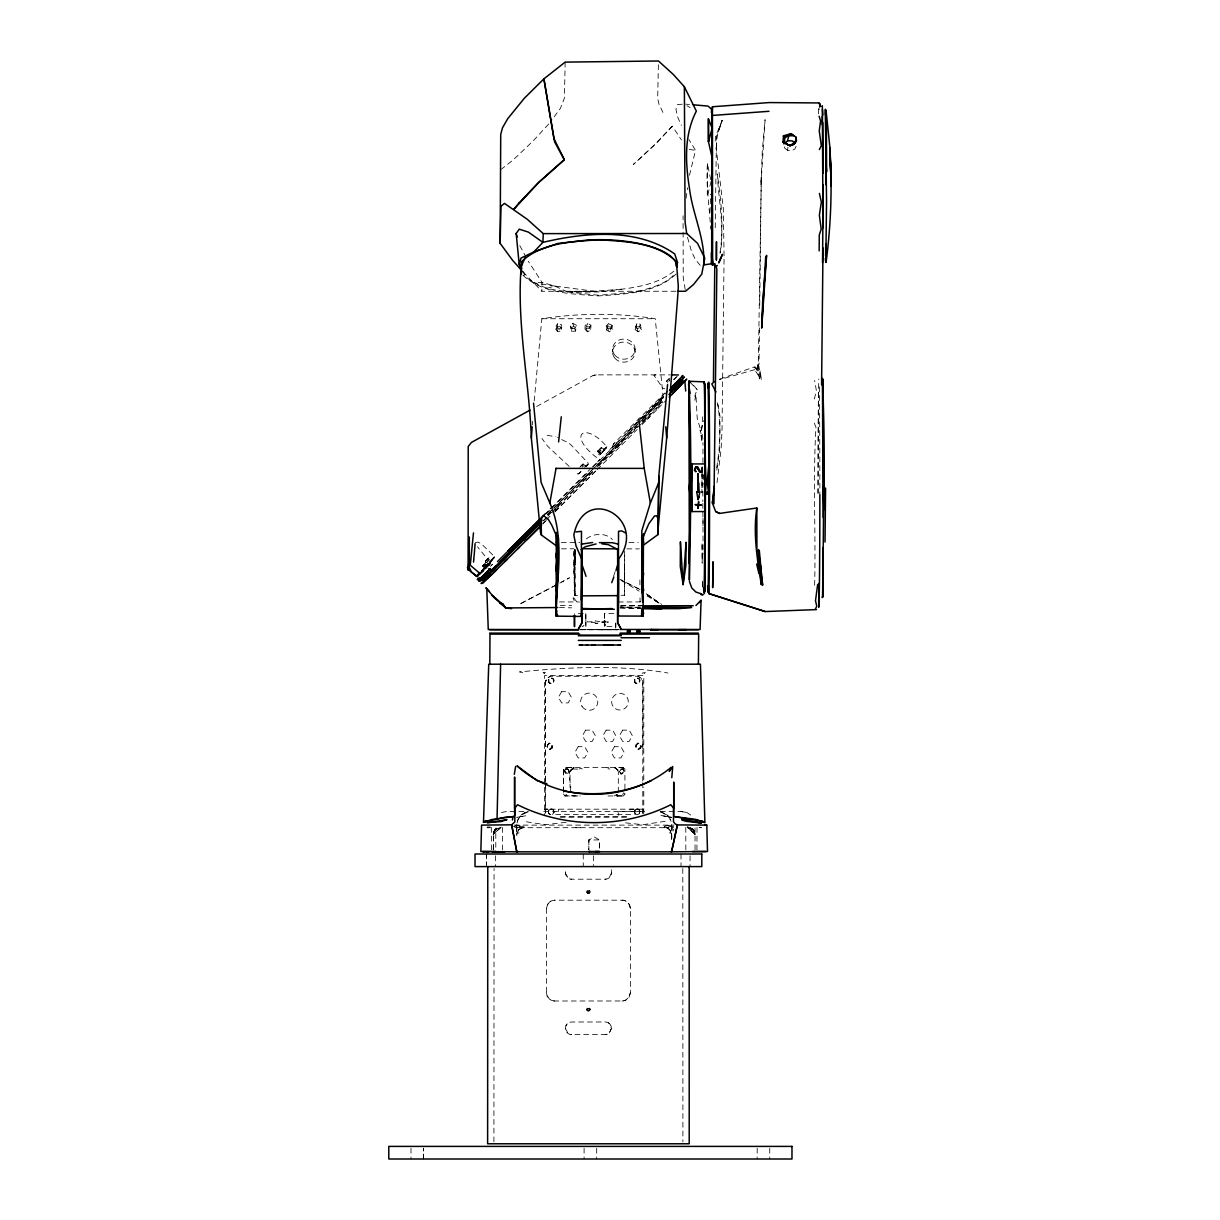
<?xml version="1.0" encoding="UTF-8"?>
<svg xmlns="http://www.w3.org/2000/svg" width="1220" height="1220" viewBox="0 0 1220 1220"><rect width="100%" height="100%" fill="white"/><g stroke="black" fill="none" stroke-linecap="round" stroke-linejoin="round"><path stroke-width="0.75" stroke-dasharray="5 3.75" d="M496.616 828.578L493.536 832.604L493.307 851.514L493.475 832.909L497.318 828.212L495.122 829.707M493.917 1141.889L494.07 868.487M516.792 832.086L516.792 824.735L516.548 831.994M545.553 782.904L545.553 813.023L545.553 783.545M545.553 781.029L545.569 681.279L547.399 678.076L550.372 676.246M578.021 795.943L565.028 795.928L563.426 793.93L563.457 769.118L565.424 767.517L574.193 767.517L570.045 771.299L570.03 787.678M575.016 549.518L574.833 595.467L580.125 595.39M595.223 623.527L595.207 622.505L587.323 621.849L595.223 621.864L595.207 620.858L599.843 621.605L599.843 622.795L595.223 623.527L599.843 622.764M604.815 625.616L604.8 618.982L605.471 621.986L608.444 621.986L605.471 622.612L605.471 625.601M618.311 792.207L618.311 771.635L616.542 768.417L614.316 767.517L617.915 770.232L618.311 772.138L617.869 770.003L614.544 767.517L623.45 767.609L624.914 769.591L622.825 767.517L565.424 767.517L563.411 770.155L563.426 793.93L565.028 795.928M624.655 551.226L624.609 595.192L624.457 552.523M642.589 812.52L643.443 809.18L642.086 809.18M643.779 813.74L643.779 787.236M643.779 779.671L643.794 675.575L544.562 675.575L544.562 785.451M671.549 838.857L671.549 824.415M671.564 839.573C672.632 834.861 671.076 827.663 665.053 827.694L667.584 828.227M695.034 849.791L695.034 827.922M701.912 473.924L701.912 492.865L701.973 473.65M719.937 253.089C724.1 226.905 721.05 200.156 717.284 173.911C718.58 200.37 724.405 226.523 720.364 253.013M585.905 620.355L585.859 626.531L582.062 626.562M585.798 619.684L585.844 613.507L574.483 613.416M604.312 620.355L604.357 626.531L615.719 626.638L615.734 625.646M710.726 179.63L707.463 163.678C705.709 185.73 709.628 207.232 710.65 229.131M502.487 849.959L502.564 827.373M545.553 781.7L545.569 681.279L547.399 678.076L550.555 676.261L637.984 676.246L640.942 678.076L642.787 681.05L642.787 780.968M696.94 849.959L697.016 827.373M702.872 473.695L702.857 501.557M702.918 462.716L702.995 442.586M707.463 163.678L707.28 196.679L711.077 181.399M574.163 566.248L575.184 558.165L574.071 554.033L575.047 551.699L573.979 550.601L574.833 595.467C575.809 580.125 573.537 564.768 574.849 549.656L574.833 595.467L573.781 569.023L573.979 550.601L574.849 549.656L575.169 564.982L575.077 553.163M486.46 866.596L486.582 854M818.376 392.733L817.964 493.216M715.24 227.713L716.384 142.404L717.009 135.588L722.194 120.338L717.009 135.588L716.201 150.319L716.186 147.879L723.308 208.467L724.085 257.329M724.055 259.235L722.011 430.34L721.081 449.372L716.628 485.804M759.45 327.844L759.023 364.002L757.94 367.418L756.247 369.233L719.404 379.694M759.74 305.015L761.28 177.525L758.337 363.773L761.524 379.725L757.406 365.603L758.337 363.773M612.562 352.123L612.608 349.149M635.04 352.123L635.086 349.149M675.987 291.26L541.863 291.26L542.046 282.384L528.321 261.324M565.165 62.113L564.403 98.073L560.544 108.123L551.028 121.176M604.8 622.505L601.826 622.23L604.8 621.956M658.388 64.751L657.671 98.546L659.029 104.31L663.161 112.865M818.529 108.595L818.422 113.551L819.26 108.671M585.02 329.263L585.097 325.557L587.857 323.361L590.861 325.237L590.968 329.918L587.506 331.794L585.02 329.263L587.857 323.361M574.833 595.467L574.147 581.391L575.123 572.088M703.01 518.347L703.025 554.185M709.979 212.417L710.635 194.163M618.738 815.311L618.082 812.489M618.281 601.978L640.103 601.933L640.21 600.118M555.801 329.095L557.525 326.731L557.738 323.483L561.429 324.627L560.666 331.276L557.357 331.321L555.801 329.095L556.015 326.106L557.738 323.483M635.101 329.583L636.84 323.635L640.347 324.185L641.369 329.644L638.182 331.81L635.101 329.583L636.84 323.635M563.426 793.93L564.799 795.852L580.232 795.959M532.332 424.972L532.621 421.281M534.192 401.014L541.832 318.725C579.332 313.052 617.762 312.686 655.231 318.725L663.39 399.184M603.732 450.866C604.846 446.596 598.532 447.466 597.525 451.491L600.255 454.313L606.813 446.764C585.63 421.312 566.476 433.786 596.107 457.21L597.541 457.103L601.063 453.581M571.646 331.459L571.89 328.317L570.472 325.984L572.759 323.361L576.648 325.374L575.474 331.093L571.646 331.459L570.472 325.984M703.33 474.839L703.071 484.309M589.443 1009.199C588.818 1006.942 585.951 1009.748 588.208 1010.419C590.739 1007.933 588.94 1011.197 587.384 1009.596M475.236 542.793L478.011 542.061L481.382 543.876L494.558 556.64L481.397 570.868M702.933 439.078L701.454 430.096L703.04 413.565M587.384 892.003C594.201 894.473 582.87 889.898 589.428 891.515M715.149 141.169L715.667 136.06L722.194 120.338L718.702 129.915M796.141 146.308L794.799 149.069L791.688 150.624L787.586 150.38L788.151 145.256M587.369 1008.101L586.789 1009.733L587.903 1010.968M588.711 1008.376L587.537 1009.962M611.51 869.738L611.296 874.527L609.192 877.775A6.527 6.405 76.9 0 1 605.212 879.193L571.616 879.193A6.527 6.405 -69.9 0 1 568.215 878.202L565.531 874.542L565.317 869.738M611.51 1028.292L609.192 1033.172A6.496 6.39 77.2 0 1 605.212 1034.59L571.616 1034.59A6.512 6.405 -69.9 0 1 568.215 1033.584C563.076 1030.58 565.562 1021.78 571.616 1021.994L605.212 1021.994A6.527 6.405 -70.5 0 1 607.911 1022.604A6.496 6.39 -74.4 0 1 609.176 1023.382L611.51 1028.292L609.176 1033.188A6.527 6.405 74.2 0 1 605.212 1034.59M546.423 908.595L547.643 904.218L550.266 901.534A9.485 8.906 78.1 0 1 554.81 900.192L622.017 900.192A9.516 8.937 -75.3 0 1 625.631 901.016A9.363 8.784 -78.3 0 1 627.309 902.053L629.733 905.301L630.42 908.595L630.42 992.592L629.184 996.953L625.631 1000.171A9.516 8.937 74.4 0 1 622.017 1000.979L554.81 1000.995A9.516 8.937 -75.5 0 1 551.196 1000.171A9.348 8.769 -78.1 0 1 549.518 999.119L547.094 995.886L546.423 992.592L546.423 908.595L547.094 905.301L549.564 902.037A9.531 8.845 79.9 0 1 551.852 900.741A9.714 9.028 75.5 0 1 553.514 900.299L554.81 900.192M611.51 872.895L609.176 877.79A6.496 6.39 77.3 0 1 605.212 879.193M630.42 992.592L629.169 996.984L626.516 999.683A9.668 8.982 78 0 1 622.017 1000.995M716.841 470.127L719.571 450.043L719.968 416.035L717.482 401.243M588.116 890.783L587.537 892.354M686.052 198.326L687.638 187.712M501.207 827.114L493.307 834.312L493.505 828.212M500.246 827.801L493.307 834.312L495.472 829.432L500.612 827.541L493.307 834.312L494.558 830.454L496.692 828.548M613.843 613.431L604.373 613.507L604.357 626.531M716.674 467.839C720.105 446.474 721.63 424.011 717.238 402.737M574.864 553.514L573.781 569.023L574.94 590.175L573.888 590.739M517.128 823.043C517.402 817.766 521.626 813.328 526.598 811.94M545.553 682.529L546.041 680.12M550.693 814.594C545.569 813.587 550.037 806.283 553.3 809.928L554.139 811.864L552.66 814.289L554.139 811.864L552.812 809.546L550.799 808.967L548.786 810.187L548.497 813.069L550.098 814.457M589.946 892.43L588.924 893.36M588.924 1010.968L590.068 1009.382L589.458 1008.101M635.529 814.106L634.4 812.566L634.72 810.263L636.764 808.967L638.807 809.546L639.92 811.071L639.57 813.511L639.92 811.071C637.297 804.864 630.603 814.274 637.435 814.686L639.356 813.71M586.82 1008.955L586.881 1010.023M814.426 398.986L816.348 390.476L814.624 380.457M701.454 430.096L703.635 420.702M671.854 831.018L672.678 827.526M689.483 175.314L695.522 150.365L688.949 139.568M548.329 812.505L548.924 810.049L551.074 808.89L553.3 809.928L554.048 812.428L552.431 814.441M485.728 568.444L482.632 565.988L486.49 562.084L489.388 564.753L480.238 573.979L489.388 564.753M589.946 1010.023L590.007 1008.955M641.369 329.644L639.524 326.67L640.347 324.185M517.234 821.304L520.665 815.372L528.123 811.834M613.523 576.389L615.231 571.372M496.067 827.953L493.307 834.312L495.076 829.31L498.294 827.877M586.82 891.362L587.369 890.509M606.309 329.842L608.719 323.361L612.12 325.42L612.211 329.385L609.375 331.825L606.309 329.842L606.157 326.045L608.719 323.361L612.211 329.385M672.281 126.178L657.412 142.237L633.393 164.456L652.776 146.568L672.281 126.178L681.492 139.964M606.157 326.045L609.375 331.825L612.12 325.42M570.045 771.299L573.888 767.517C564.509 770.994 573.064 785.177 570.045 791.902M493.307 834.312L495.137 829.691L498.614 828.334M619.257 771.482C629.322 761.311 619.455 783.911 620.202 769.103L622.993 769.164L623.969 770.933L623.024 773.19L620.324 773.16M587.399 1009.123L588.238 1008.361M673.013 831.003L673.867 829.066M485.346 561.322L489.25 557.372C496.037 558.821 486.658 568.047 485.346 561.322L489.25 557.372L485.392 561.23M693.478 385.261L697.352 389.79L695.187 394.319L694.775 400.526L695.903 394.426L697.215 418.399L700.722 430.218M544.73 673.028L544.364 673.745L543.113 672.433L546.026 672.327M585.996 328.073L589.733 328.409L590.968 329.918L589.839 327.051L590.861 325.237L587.506 331.794L585.097 325.557M493.703 831.72L495.076 829.31M586.957 465.262L586.058 466.558L583.191 463.89L580.278 466.741L582.138 464.866L583.328 466.04L582.397 466.97L581.193 465.796L579.942 467.123M612.348 446.398L614.224 443.134L635.529 422.059M493.612 832.314L495.137 829.691M575.474 331.093L574.727 328.577L576.648 325.374M583.191 625.555L584.029 625.494M518.683 829.646L516.777 834.312L518.683 829.646L523.06 827.694M565.79 1025.868L567.163 1023.824M607.972 795.959L623.45 795.943L624.914 793.854L623.45 795.943L616.908 795.959L623.389 795.837L624.93 793.93M490.379 562.588L477.538 546.88M622.596 794.54L623.893 792.71M641.705 423.767L662.384 401.243M598.364 465.567L605.623 456.493L636.855 425.109M601.551 447.481L599.477 449.585L600.728 450.607L601.643 449.661L600.469 448.502M555.451 510.448L558.714 506.605L555.069 510.555M586.393 465.003L584.517 467.153M547.917 515.069L550.342 512.293M490.516 562.405L486.582 567.544L483.577 564.997L482.647 565.928L485.316 568.84M754.219 367.006L755.927 367.281L760.258 380.655L757.406 365.603L755.927 367.281L756.247 369.233L754.219 367.006L719.129 379.329M615.429 448.457L630.466 431.575M548.68 124.028L533.262 140.849L512.979 160.095L501.405 169.183M489.007 564.997L482.129 571.982M542.93 523.746L545.355 521.108M546.575 519.796L550.22 515.831M491.004 560.163L492.026 559.08M613.096 444.339L614.224 443.134M489.174 564.982L490.608 563.487L488.884 565.241M669.46 378.352L666.608 381.265L669.444 378.352L666.608 381.265L668.377 383.171M629.52 432.536L637.374 424.316M642.62 418.841L663.573 396.942M491.004 561.23L494.451 557.677L489.022 563.198M600.819 448.182L597.525 451.491L598.883 450.104M601.186 451.781L598.593 454.465M571.936 768.402L574.193 767.517L570.625 769.835M491.172 561.017L492.865 559.263L491.919 560.239M488 564.189L489.128 563.045M479.933 573.476L488.153 565.028M482.632 565.988L486.49 562.084L483.577 564.997L484.782 566.111L486.658 564.25L485.468 563.076L483.593 564.951M581.162 465.949L583.191 463.89L581.788 465.232M586.058 466.558L588.33 463.295L572.211 446.169L569.008 443.119L557.464 437.538M613.767 446.383L617.396 442.707M604.281 450.271L600.255 454.313M637.297 421.922L625.082 434.183M652.639 406.458L667.919 391.01M641.979 419.954L661.453 400.312M653.508 408.334L661.819 399.916M657.992 405.665L663.954 399.642M658.083 408.395L665.754 400.648M488.198 558.394L486.307 560.27L487.497 561.444L489.372 559.568L488.198 558.394L489.357 559.568L487.497 561.444M668.743 381.387L669.673 380.457L668.529 379.283L669.673 380.457L668.758 381.387L667.569 380.213M482.281 569.862L484.004 568.139M601.414 447.587L598.608 450.363L599.783 451.537L601.658 449.661M480.238 573.979L486.109 568.078M639.676 419.512L663.222 396.576M633.927 429.882L637.663 426.131M642.635 421.129L650.275 413.458M642.071 424.545L649.818 416.737M647.134 419.451L658.998 407.511M490.44 566.37L492.636 564.159L488.046 568.749M609.756 449.555L663.39 396.759M597.083 466.848L636.977 426.817M642.345 421.418L646.371 417.377M597.144 469.624L637.145 429.47M602.207 452.361L603.595 450.958M550.906 508.42L589.992 469.364M592.203 467.153L599.828 459.543L595.512 463.829M594.018 468.114L553.971 508.145L560.88 503.036L554.551 509.365M595.314 466.818L616.832 447.038M558.013 505.904L595.741 468.19M555.146 511.607L595.863 470.905M486.2 565.928L488.412 563.716M581.025 471.515L577.929 474.122L574.559 471.469M585.829 466.741L588.238 464.347L585.844 466.757M545.828 513.498L548.283 511.043M545.889 513.94L588.665 471.347M593.545 466.528L663.741 396.866M547.688 513.971L637.435 424.743M547.383 514.703L550.022 512.08M542.793 521.077L546.941 516.944M547.871 516.014L553.285 510.631M543.571 520.833L547.597 516.838M551.867 512.598L593.332 471.332M598.547 466.116L620.004 444.751M542.747 523.959L546.438 520.254M554.673 512.034L559.431 507.291M582.367 466.97L583.312 466.04M484.782 566.111L486.643 564.25M599.783 451.537L600.728 450.607M673.684 379.74L678.579 374.875M481.488 571.036L489.586 563.35M616.329 445.636L618.326 443.638M673.897 379.466L676.292 377.102M636.855 420.747L664.824 393.069M638.7 423.508L662.765 399.687M618.738 446.047L663.024 402.188M580.842 471.743L578.615 473.909L581.223 471.377M603.122 449.921L606.813 446.764M616.222 795.257L617.305 794.235L614.117 795.959M493.017 558.043L494.558 556.64M579.836 482.312L591.746 471.545M606.736 447.892L602.085 452.025M644.16 673.623L645.304 672.449L642.223 673.135L642.254 675.575M676.093 274.073C655.262 293.471 625.067 293.989 598.257 295.926C572.485 293.791 542.93 294.02 522.861 275.202M518.576 829.737L521.016 828.075M673.867 271.16C653.005 288.042 624.869 288.377 599.493 291.915C573.934 292.251 543.891 293.974 523.807 275.11L524.951 274.469L523.304 271.526M559.37 328.714L561.688 327.356L560.666 331.276L556.015 326.106M586.301 538.874C593.774 533.155 605.593 532.454 612.409 539.545M579.286 769.058L580.766 768.219L582.306 769.027M570.625 328.119L573.781 326.365L576.343 328.531M536.647 406.489L592.752 375.668L596 374.875L593.82 375.211M556.869 584.685L519.278 604.357L556.976 584.533M559.843 583.084L569.496 577.792L561.642 582.077M663.985 388.829L664.763 388.509M587.979 890.844L589.107 890.996M547.307 288.21L554.764 286.044L594.353 291.26L622.932 289.094M635.391 326.121L637.038 328.561L641.064 327.555M596.275 374.875L593.103 375.668L595.299 374.875L670.268 374.875M623.191 772.9L620.583 773.449L619.211 771.253L620.599 768.875L623.161 769.347L624.015 771.162M520.772 828.227L523.288 827.694M524.951 812.505L528.29 811.834M501.481 812.505L506.544 811.498L528.062 811.498M517.402 817.247L525.896 815.753L516.517 817.4M608.017 328.668L611.098 328.149M665.205 821.304L642.879 824.72L622.276 822.494M566.065 822.28L545.462 824.72L523.136 821.304M682.224 104.173L677.222 104.706L675.956 109.419L677.71 117.181L681.355 125.34M517.798 833.046L519.095 832.924M636.626 326.868L639.524 326.67M621.117 595.314L624.609 595.192M637.984 676.246L640.942 678.076L642.772 681.248L642.787 749.659M600.819 629.749L617.228 629.688M554.764 286.044L533.46 282.75L542.046 282.384L554.764 286.044L567.574 291.946L594.353 291.26M609.832 769.027L607.941 768.783M544.898 809.18L547.887 809.18L544.898 809.18L544.898 811.498M557.525 326.731L559.98 326.716L561.703 328.241L561.429 324.627M561.307 542.625L579.744 542.549M561.398 548.832L573.857 548.771M634.08 809.18L630.023 809.18L630.221 811.498M664.031 827.541L673.501 827.511M620.538 605.898L642.909 605.837M570.716 767.517L565.424 767.517L563.457 769.118L563.426 792.039M619.318 811.529L639.371 811.498M575.764 827.709L580.293 827.694M541.832 318.725L655.231 318.725M626.897 548.878L639.371 548.878M560.285 605.471L571.677 605.471M620.949 605.471L646.005 605.471M580.14 629.474L617.534 629.642M580.43 629.749L617.183 629.749M543.708 811.498L644.617 811.498M660.294 811.498L681.141 811.498L686.86 812.505L691.16 815.372M555.725 814.518L634.476 814.518M560.514 816.79L627.873 816.79M560.087 817.11L628.193 817.11M514.337 825.116L674.004 825.116M699.182 827.358L700.646 827.358M519.156 827.694L668.27 827.694M559.416 601.933L579.424 601.963M655.979 374.875L653.859 375.211L663.329 388.646M628.956 542.58L638.274 542.625M640.927 607.179L620.279 607.072L641.049 607.895M580.598 629.489L618.174 629.672L616.786 629.474M514.825 827.495L524.31 827.541M572.683 769.027L578.524 769.103M620.217 607.865L641.018 608.261M559.522 607.575L571.692 607.834M620.096 607.895L641.293 608.658M607.438 326.762L610.869 326.96M685.747 104.157L689.452 104.478M571.89 328.317L574.727 328.577M567.574 291.946L598.944 295.286L630.74 292.464A78.049 27.633 -0.2 0 0 673.577 275.11M669.307 832.909L670.588 833.046M606.874 767.517L608.887 767.761M586.576 326.625L589.839 327.051M493.475 832.909L494.313 833.046M689.224 149.404L695.522 150.365M547.17 435.342L555.817 436.745M680.958 811.498L686.86 812.505M565.866 794.616L566.69 794.754M522.709 672.464L519.491 671.915C568.688 667.126 618.997 664.595 667.965 673.013M616.405 768.402L614.316 767.517M670.542 819.657L667.675 815.372L660.188 811.834L667.675 815.372L671.107 821.304M572.119 795.257L574.223 795.943M661.743 811.94L663.39 812.505M587.903 893.36L586.881 892.43M690.093 827.892L693.448 829.295L695.034 834.312L687.134 827.114M690.413 828.029L693.829 830.515L695.034 834.312L687.729 827.541M693.829 830.515L689.254 828.288L693.799 830.454L695.034 834.312L686.738 826.474L693.509 829.371L695.034 834.312L693.295 829.859M638.35 588.711L621.071 580.003M619.928 579.347L639.981 589.504M686.997 105.774L690.124 107.574M621.407 580.537L639.082 591.12M647.103 595.924L659.944 603.625M647.317 594.476L660.34 604.098M667.325 828.075L669.765 829.737M646.173 593.759L661.667 604.373M647.225 594.796L660.279 604.312M691.633 828.532L693.799 830.454L695.034 834.312M622.825 767.517L624.914 769.134L624.93 792.054M787.586 150.38L784.536 147.925L783.957 144.006M545.767 812.52L544.913 809.18L643.443 809.18L643.443 811.498M569.145 466.391L547.505 446.093L541.954 438.498M597.968 451.064L600.804 453.748M487.237 559.339L488.442 560.499M484.523 564.006L485.728 565.18M522.892 271.785L541.863 291.26M690.139 382.348L697.352 389.79M589.458 890.509L590.007 891.362M520.788 269.788L524.951 274.469M598.288 450.744L600.789 453.794M700.204 265.365L695.187 259.143L691.526 251.549L686.906 235.246M573.598 597.693L576.694 601.689L574.955 602.329L572.988 597.937M693.082 829.646L694.195 831.094M755.744 371.398L758.337 375.196L757.406 365.603M669.658 829.646L671.579 834.327M519.781 245.601L524.905 255.026M814.274 423.172L815.936 427.046C812.84 481.137 816.012 535.092 814.548 589.046M611.296 1026.66L610.015 1024.205A6.466 6.359 -80.7 0 0 608.643 1023A6.496 6.39 -72 0 0 605.212 1021.994M639.966 811.681L639.28 809.928L637.053 808.89L634.903 810.049L635.04 813.725M637.038 328.561L638.182 331.81M572.759 323.361L573.781 326.365M759.984 370.895L761.524 379.725M685.198 289.567L683.23 277.718L683.078 215.757M585.844 613.507L585.859 626.531M565.317 872.895L568.184 878.171A6.496 6.39 -73.9 0 0 571.616 879.193M565.317 1028.292L568.184 1033.569A6.496 6.39 -73.9 0 0 571.616 1034.59M546.423 992.592L547.078 995.871L549.534 999.119A9.623 8.952 -75.2 0 0 554.81 1000.979M630.42 908.595L629.184 904.218L626.531 901.504A9.668 8.982 -75.3 0 0 622.017 900.192M557.052 328.165L557.357 331.321M558.303 809.18L558.47 811.498M703.025 525.774L702.872 510.89M639.997 597.876L640.103 601.933M604.373 613.507L604.418 619.684M702.445 587.079L702.323 579.744L702.506 587.399M574.849 549.656L574.91 563.061M685.777 827.373L685.853 849.959M639.905 579.896L639.92 586.972M491.325 827.373L491.401 849.959M702.857 503.418L702.872 509.03M682.803 868.487L682.91 1141.889M671.549 824.674L671.564 839.162M624.411 565.76L624.426 584.792M495.793 833.55L495.808 851.514M769.774 1148.203L769.759 1159M757.178 1148.203L757.162 1159M690.047 855.799L690.047 866.596M681.019 854L681.019 866.596M642.787 782.599L642.787 816.79M615.719 623.588L615.719 624.899M596.687 1148.203L596.687 1159M593.576 855.799L593.576 866.596M584.09 1148.203L584.09 1159M583.251 854L583.267 866.596M544.562 787.342L544.562 815.768M516.792 824.385L516.792 835.685M495.594 855.799L495.61 866.596M486.46 854L486.46 864.797M411.003 1148.203L411.003 1159M818.086 493.414A110.456 0.884 90 0 1 818.834 378.962M819.321 386.877A110.456 0.884 90 0 1 819.855 494.771M552.355 506.696A200.492 1.128 -45 0 1 550.052 508.984M595.497 471.195A201.94 1.098 -45 0 1 560.071 506.605M628.849 433.176A200.4 1.113 -45 0 1 596.885 465.247M590.404 471.743A200.4 1.113 -45 0 1 548.451 513.65M601.826 621.986L604.815 622.261L601.826 621.986M615.719 623.069L615.734 629.474L615.734 623.222M588.909 839.939L588.833 849.852L588.879 839.939L594.17 836.874L599.432 839.939L599.477 849.852L599.462 839.939L588.879 839.939M702.232 558.638L702.156 563.167L702.018 542.687L702.232 558.638M762.317 150.487L760.929 185.135L765.077 119.667L762.317 150.487M548.588 679.784L548.436 681.629C550.967 687.683 557.708 678.701 551.089 677.954L548.847 679.22L548.436 681.629L551.455 683.734L553.59 682.544L553.941 680.12L552.294 678.213L549.823 678.366L548.588 679.784M634.568 679.784L634.4 681.614C636.947 687.699 643.687 678.701 637.069 677.954L634.842 679.204L634.4 681.614L637.435 683.734L639.57 682.544L639.905 680.104L638.274 678.213L635.818 678.35L634.568 679.784M641.232 745.588C632.204 759.679 637.267 732 640.927 747.906L638.883 749.217L635.727 747.097L636.077 744.673L638.212 743.499L641.232 745.588M552.614 745.603C543.525 759.633 548.68 732.015 552.309 747.921L550.25 749.217L547.109 747.113L547.444 744.673L549.595 743.499L552.614 745.603M548.847 679.22L549.061 682.788L551.181 683.779L553.377 682.742L553.3 678.976L551.089 677.954L548.847 679.22M634.842 679.204L635.04 682.773L637.16 683.779L639.356 682.742L639.28 678.961L637.069 677.954L634.842 679.204M552.66 746.198L552.111 748.119L549.976 749.278L547.734 748.256L547.048 746.487L547.658 744.474L549.869 743.438L551.974 744.459L552.66 746.198M641.293 746.198L640.744 748.119L638.594 749.278L636.367 748.241L635.681 746.487L636.291 744.474L638.487 743.438L640.607 744.429L641.293 746.198M565.363 769.058L564.372 771.482C575.718 779.214 563.274 759.602 565.439 773.16L568.078 773.236L569.069 770.933L568.108 769.179L565.363 769.058M561.642 691.679L558.394 697.306L561.642 702.918L568.139 702.918L571.387 697.306L568.139 691.679L561.642 691.679M585.63 730.139L582.382 735.767L585.63 741.394L592.127 741.394L595.375 735.767L592.127 730.139L585.63 730.139M578.188 746.686L574.955 752.298L578.188 757.925L584.685 757.925L587.933 752.298L584.685 746.686L578.188 746.686M606.142 730.139L602.893 735.767L606.142 741.394L612.623 741.394L615.871 735.767L612.623 730.139L606.142 730.139M622.673 730.139L619.424 735.767L622.673 741.394L629.169 741.394L632.417 735.767L629.169 730.139L622.673 730.139M614.407 746.686L611.159 752.298L614.407 757.925L620.904 757.925L624.137 752.298L620.904 746.686L614.407 746.686M565.775 768.844L564.311 771.238L565.272 773.007L567.666 773.434L569.115 771.162L568.276 769.347L565.775 768.844M516.975 825.498L513.666 826.459L523.975 826.337L516.975 825.498M668.484 825.376L664.275 826.352L674.66 826.474L668.484 825.376M618.174 629.672L580.613 629.642L618.174 629.672M701.317 827.358L699.914 827.373L701.286 827.373M668.514 816.82L660.416 815.402L671.61 817.37L668.514 816.82M701.073 433.527L700.112 430.141L702.14 442.174L701.073 433.527M423.599 1159L423.599 1148.203L423.599 1159M614.91 358.238A11.239 10.034 0.9 0 0 634.202 355.965A11.239 10.034 0.9 0 0 622.291 342.179A11.239 10.034 0.9 0 0 614.91 358.238M614.956 355.264A11.239 10.034 0.9 0 0 634.247 352.992A11.239 10.034 0.9 0 0 622.337 339.206A11.239 10.034 0.9 0 0 614.956 355.264M582.108 706.548A8.601 8.601 0 0 0 596.961 705.434A8.601 8.601 0 0 0 588.574 693.128A8.601 8.601 0 0 0 582.108 706.548M615.414 708.728A8.372 8.372 0 0 0 628.315 702.125A8.372 8.372 0 0 0 616.161 694.256A8.372 8.372 0 0 0 615.414 708.728M587.308 1010.618A1.647 1.647 0 0 0 590.038 1009.733A1.647 1.647 0 0 0 587.903 1007.811A1.647 1.647 0 0 0 587.308 1010.618M587.308 893.025A1.647 1.647 0 0 0 590.038 892.14A1.647 1.647 0 0 0 587.903 890.219A1.647 1.647 0 0 0 587.308 893.025"/><path stroke-width="1.5" d="M487.771 866.596L487.619 1143.78L689.208 1143.78L689.163 866.596M514.596 815.677L514.611 776.987L514.611 808.448M575.992 531.935L581.482 531.31L581.254 616.42L556.122 616.146L556.305 532.987M579.103 627.858L582.016 622.871L582.016 548.695L617.61 548.863M617.823 583.343L617.671 548.924L617.732 622.871L621.209 629.062M673.73 808.387L673.73 782.096L673.745 815.646M521.626 270.382L512.736 260.5L500.154 243.359L500.718 134.368L502.548 127.703L507.657 118.797L524.203 98.393L543.907 78.858L565.165 62.113L658.464 61L673.226 74.374L684.374 86.757L685.091 222.07L686.707 233.508L697.535 243.329L704.763 258.167L701.79 274.088L693.524 284.519L685.487 291.26L677.893 291.26M698.008 508.252L698.008 505.263L695.019 504.607L698.008 504.607L698.679 501.633L698.663 504.607L701.653 505.263L698.663 505.263L697.992 508.252L698.008 505.263M823.226 184.769L822.539 262.727M823.164 517.509L822.417 378.474C825.742 450.699 822.57 523.609 823.164 596.077L822.188 597.602L822.753 596.153M581.589 588.696L581.635 558.958L576.008 545.858L573.827 535.092C584.182 482.708 648.491 518.622 618.677 558.958C618.54 577.975 618.799 596.992 618.342 616.008C617.899 609.054 618.128 601.551 617.991 594.414M711.367 112.484L711.794 108.58L711.687 260.592L711.489 263.81L703.955 264.847M467.443 567.224L468.099 570.136L468.221 446.489L471.408 442.433L530.044 410.118M825.589 488.03L825.01 542.076M643.458 533.826L643.092 616.1L641.522 615.261L642.543 607.774L643.535 613.126L642.391 616.1L641.567 613.492L642.543 607.774M688.934 381.113C691.816 447.13 690.84 513.879 689.361 580.079L688.934 381.113L690.581 382.302M489.799 664.198L489.998 634.11L579.546 634.11M581.467 589.016L581.345 600.118M704.824 569.252L705.251 458.324M706.243 492.651L706.899 493.932L707.615 492.422L706.121 492.682L707.158 493.887L707.798 493.109M822.997 227.82L822.341 105.743M823.271 547.933L822.677 596.793L823.271 547.933A110.456 0.793 -88.7 0 0 822.677 596.793M698.404 664.198L698.663 634.11L620.065 634.11M819.154 250.893L819.276 234.972L821.197 229.131L819.367 215.284L821.35 202.093L819.413 193.416M574.407 615.475L574.483 626.638L574.559 615.139M617.762 588.65L617.671 595.421L617.595 594.643M618.143 594.659L618.281 601.978L618.525 531.31L621.651 530.868L625.235 532.759M643.824 544.913L658.037 534.528L658.8 476.044L667.569 384.468M658.037 534.528L658.8 476.044M821.594 384.757L822.997 247.904M714.798 263.825L713.441 381.555M713.944 503.738L716.841 269.162L716.247 266.6L713.425 264.252L712.617 258.655L712.434 106.765L769.118 102.572L818.772 102.938L820.084 103.791L819.535 107.04M822.234 124.791L822.341 116.083M825.33 258.701L825.803 262.422L826.55 201.117L825.421 109.221L825.284 114.558M712.129 113.353L712.434 106.765M500.154 243.359L500.947 206.302L504.439 203.404L527.116 219.173L543.281 233.63L686.707 233.508M521.352 274.073L521.611 261.568C542.458 242.17 572.653 241.651 599.447 239.73C625.921 241.712 656.024 241.972 676.368 261.568L678.305 286.197L677.908 294.173L666.699 437.888L658.236 527.177M556.488 612.333L557.525 615.353L556.122 616.146L557.128 561.825L556.274 532.332M676.292 265.137L676.368 261.568M497.058 818.62L500.612 664.198M641.842 537.959L641.766 592.554M819.154 603.854L819.047 583.374L818.788 607.255L818.62 599.752M482.495 851.514L516.792 851.835L511.653 824.812L514.825 821.914L514.886 808.036L517.554 804.727C565.012 828.578 623.328 828.578 670.786 804.727L673.455 808.036L673.501 821.853L675.285 824.003L677.375 824.918L706.792 825.116L707.493 851.514L692.411 851.514M483.486 822.295L504.668 817.308L514.154 816.5L492.194 819.459L483.486 822.295L488.732 664.198L700.448 664.198L704.87 822.295L695.537 819.352L674.706 816.637L703.025 821.411M761.692 327.86L762.637 302.392L766.572 255.361L761.692 327.86L765.687 256.947M643.245 612.547L643.092 616.1L618.265 616.024M543.281 233.63L542.885 242.368L533.857 251.915L521.032 258.06L519.186 264.145L520.788 269.788M825.955 184.769L825.589 115.092M704.489 383.507A104.493 0.839 -90 0 1 704.733 385.642L705.374 465.552L706.182 482.098L707.066 483.318L708.744 465.552A104.493 0.839 -90 0 0 707.691 387.472M783.072 142.069L783.438 135.847L791.018 133.651L796.065 137.235L796.446 140.956L794.006 144.326L789.996 145.821L783.072 142.069L789.996 145.821L796.446 140.956M822.417 378.474L822.829 380M822.661 386.862L823.103 379.954L823.79 509.823L823.195 486.322M556.32 545.797L541.436 535.062L540.536 532.759L531.341 437.873L532.194 426.817M688.934 563.442C689.757 530.303 690.627 497.363 692.03 463.935L705.13 463.935A107.802 0.869 -90 0 1 705.13 511.561L692.03 511.561L689.178 487.741L692.03 463.935A107.817 0.869 -90 0 1 692.045 511.561C689.849 472.475 690.245 433.634 688.751 395.036L690.047 393.114L688.537 384.346M671.793 777.704L672.708 766.495L669.261 771.452L671.03 767.471C627.705 802.912 559.08 804.056 517.082 765.901L536.922 780.587L546.88 783.728M521.611 261.568C515.846 320.341 529.16 379.176 531.341 437.873M783.957 144.006L784.46 138.226L783.438 135.847L793.64 135.755L791.018 133.651L784.46 138.226L784.628 142.298L788.151 145.256L794.006 144.326M704.687 588.04L704.367 591.669L704.275 588.177M639.905 631.929L637.191 632.295L639.966 631.197L637.145 630.694L639.509 630.664M470.264 565.211L469.349 561.368L469.288 536.998L469.182 567.193L471.438 572.058L477.31 576.74L479.933 573.476L470.264 565.211L473.482 532.911M826.123 262.132C831.049 224.282 832.33 186.019 829.829 147.925L831.216 185.974L830.515 164.593M558.607 441.899L561.276 416.813M555.801 571.036L556.899 560.773L555.817 553.499M714.264 486.185L712.388 503.006L715.652 511.515L717.756 512.613L719.556 513.422L756.827 507.993C752.969 533.567 757.284 559.522 761.341 584.776L758.382 549.579L758.932 573.537L756.674 564.052M473.528 562.084L473.817 559.416M703.848 264.694C705.251 238.662 692.442 213.912 689.437 188.139C685.335 162.58 684.039 134.749 696.346 111.142L684.374 86.757M825.604 255.849L825.757 243.664M555.923 601.948L556.976 592.981L555.817 587.75L556.991 581.01M825.742 126.712L826.367 121.543L826.626 171.684L825.94 163.023M796.065 137.235L795.318 143.03L792.161 140.864L787.632 140.788L785.192 142.923M817.644 584.517L815.494 600.774L816.79 606.172L815.265 609.39M712.388 503.006L714.371 488.396M581.864 549.671L582.016 548.695L582.092 557.281M699.167 496.677L698.008 499.651L696.696 491.721L698.008 491.706L698.023 473.848L698.679 491.706L700.005 491.706L698.023 499.651M514.291 774.334L515.679 766.312M643.641 573.202L641.781 586.774L642.604 602.329M469.014 557.921L468.312 569.633L476.303 575.977M556.366 606.584C557.616 572.317 564.341 535.717 549.823 502.991L556.061 468.297M512.43 820.008L512.796 818.132M787.632 140.788L788.776 135.145M495.838 851.514L480.848 851.514L481.549 825.116L511.653 824.812L516.777 851.835L671.564 851.835L677.375 824.918L671.564 851.835L705.846 851.514M556.396 542.687L558.104 536.19L558.12 581.452L556.503 573.385M637.953 630.725L638.121 632.051L637.358 631.457M704.382 589.855A104.493 0.839 -90 0 0 705.389 495.213L706.182 482.098L707.158 481.58L707.31 483.227L706.075 482.479L707.341 481.656L707.066 483.318M615.963 570.594L617.823 564.372M658.83 482.327L650.367 503.021L641.827 530.761L642.132 581.879L643.748 590.541M611.723 582.657L613.797 577.029M674.63 388.844L677.679 385.749L679.921 378.779L682.59 375.546M520.818 267.332L525.53 256.734M676.124 266.113L677.634 262.757L674.751 253.958C637.023 227.545 585.6 232.273 542.885 242.368L528.428 232.12L519.247 229.162L516.167 233.508L519.186 264.145L521.657 268.583M556.183 612.654L557.052 610.808M819.352 149.633L821.319 145.653L819.245 130.921L820.572 120.795L819.108 116.251M822.509 109.556L822.86 115.092M578.356 629.032L581.833 622.871L581.833 613.874M629.764 632.128L628.666 631.274L629.733 630.526L629.764 632.128L627.934 632.204L630.298 631.319M636.764 631.426L638.853 630.725M682.834 375.638L681.736 376.812M695.964 605.501L701.088 600.209L700.082 629.474L620.05 629.474M482.266 579.393L483.44 579.759L486.292 577.121M700.89 600.438L699.319 602.649M477.92 579.088L477.31 579.79L479.262 577.685M681.324 380.152L681.66 379.283M716.247 266.6L717.284 265.426M669.216 397.156L686.753 379.13L684.862 380.625M482.861 578.737L481.366 580.339L482.891 580.339L490.379 573.141M480.665 579.088L478.682 581.193L480.314 581.193L496.037 565.775M677.679 385.749L683.002 380.06L671 392.535M485.011 821.014L483.852 822.188L486.475 821.273M671.808 389.836L684.344 376.95L682.803 378.078M672.662 393.663L684.054 381.463M670.756 390.873L674.706 386.877L670.298 390.324M668.941 394.624L671.61 391.894M695.827 471.865L695.019 470.142L695.751 467.9L697.459 467.9L699.746 471.865L702.308 471.865L702.293 467.245L701.637 471.21L700.127 471.21L697.855 467.245L695.491 467.245L694.363 470.417L696.284 471.408M539.682 519.613L497.47 561.612M540.795 521.275L491.355 570.457M541.528 522.343L523.578 540.231L528.946 533.094L540.445 523.243M527.009 539.606L541.588 525.088L517.89 548.695M476.318 576.175L480.192 572.317M525.606 538.203L492.834 570.731M504.958 561.52L519.354 547.216M506.513 557.189L486.551 576.877M674.721 390.659L678.716 386.709M506.91 559.614L482.845 583.221L481.046 583.495L491.782 574.544M492.239 574.132L496.814 569.618M488.442 573.263L481.991 579.439M714.417 381.524L711.779 383.904L715.926 391.986M678.442 374.967L672.083 374.875M581.162 549.64L585.447 546.682L596.077 543.952M712.068 255.925L712.343 264.984L713.425 264.252M698.343 629.749L650.534 629.703L651.922 629.474M707.585 492.499L706.121 492.682L706.899 493.932M816.394 609.603L765.23 611.555L708.698 593.53L765.23 611.555M712.343 264.984L714.783 263.932M533.857 251.915L557.799 243.466L588.33 239.974A78.049 27.633 -0.2 0 1 676.902 267.332M581.345 544.15L592.661 542.504M651.419 780.602C623.191 793.854 594.536 796.431 564.128 791.155M638.304 631.38L639.966 631.197M712.663 115.427L768.996 111.294M694.363 822.112L697.611 821.99M582.047 595.848L617.747 595.634M599.416 542.625L612.15 542.687L618.372 544.12M612.043 608.567L582.016 609.314M589.839 851.499L588.818 851.499L599.477 851.499L595.436 851.499M603.564 645.029L610.442 645.029M704.611 825.132L706.792 825.116M487.39 827.373L490.12 827.373M696.696 491.721L698.023 491.706L698.008 473.848M642.909 605.837L693.234 605.715M650.534 629.703L658.068 629.688M678.747 629.657L686.28 629.642M586.408 645.029L587.643 645.029M609.466 645.029L611.25 645.029M492.468 851.835L504.775 851.835M555.817 468.388L644.221 468.388L650.367 503.021M702.308 471.865L699.746 471.865L697.459 467.9M643.154 608.658L678.793 608.658L691.603 607.438L642.803 607.179M614.331 609.314L582.032 608.49M578.722 629.642L488.259 629.474L486.841 590.022M489.693 629.749L578.615 629.749M489.693 633.119L578.615 633.119M620.08 633.119L698.343 633.119M578.783 635.117L620.782 635.117M578.28 635.772L621.27 635.772M621.041 637.74L649.513 637.755M578.28 640.393L621.27 640.393M483.181 851.835L484.203 851.835M486.033 851.835L488.564 851.835M670.588 851.514L671.534 851.514M695.476 467.245L697.855 467.245M581.925 645.029L579.012 645.044L620.553 645.029L618.281 645.029M592.112 645.029L594.933 645.029M612.592 645.029L613.157 645.029M516.807 851.514L517.753 851.514M642.909 608.307L661.819 608.658L642.94 607.972M557.769 607.545L505.446 607.941L511.531 608.658M629.733 630.526L627.705 631.335M689.651 381.281L704.26 381.875M627.309 631.884L629.032 632.006M693.173 104.798L708.042 106.079L711.367 109.068M486.185 820.74L488.213 820.984M601.887 543.83L608.399 544.684L618.098 549.64M686.753 819.474L690.017 820.145M627.156 630.953L628.666 631.274M701.47 593.881L695.903 592.035L691.755 587.933L689.376 581.33M502.792 603.747L499.819 602.634L502.121 604.83M701.973 821.533L704.748 822.753M644.221 468.388L638.807 419.116M715.652 511.515L719.556 513.422M503.662 604.601L499.819 602.634L502.64 604.312M505.141 606.843L492.743 595.802L485.88 587.796L489.464 591.608M491.66 595.131L495.655 599.02M707.158 481.58L708.759 495.213A104.493 0.839 -90 0 1 707.63 585.646M638.411 631.396L639.036 632.356M818.772 102.938L820.892 106.506M620.462 627.842L617.549 622.871L617.534 595.65M549.823 502.991L541.101 482.342L533.537 403.164M708.439 118.813L708.469 141.749L708.439 118.813L712.144 128.191L708.469 141.749L712.266 158.28M582.108 564.967L586.058 576.358M516.167 233.508L517.204 236.97M641.872 536.205L643.687 542.473M707.615 492.422L707.798 493.322M758.382 549.579L762.653 585.234L760.045 561.932M826.062 110.425L829.951 147.955L831.216 185.974L830.057 153.781M541.436 535.062L541.055 519.156L543.51 515.541L548.298 519.4L551.791 525.195L558.379 540.277L558.348 537.12M759.328 550.51L761.493 574.223M665.754 426.817L666.699 437.888M684.877 381.235L685.67 391.025M581.178 615.017L581.254 616.42M658.342 525.759L657.946 518.393L656.573 515.77L654.561 515.968L648.857 523.716L641.72 540.277L641.674 536.861M703.513 588.437L704.275 593.683A105.957 0.854 -90 0 0 705.114 511.546M704.55 383.827L705.13 498.95L704.214 591.746L704.123 588.269M711.367 252.692L711.489 263.81M822.829 122.381L823.134 173.194M704.855 396.073L705.099 422.181M756.827 507.993L756.903 548.451M708.744 465.552L708.759 495.213M698.679 482.769L698.679 491.706M819.855 494.771A110.456 0.884 90 0 1 819.23 593.332M708.423 388.478A105.82 0.854 90 0 1 709.567 489.876A105.82 0.854 90 0 1 708.393 585.447M704.154 383.095A105.957 0.854 -90 0 1 705.114 463.89M545.477 513.559A200.492 1.128 -45 0 1 507.672 551.196M542.046 520.055A200.4 1.113 -45 0 1 499.483 562.405M475.099 543.663A69.936 3.218 -87.7 0 1 473.817 558.653M716.46 241.804L716.414 259.875L716.46 241.804M680.424 542.031L680.287 566.461L683.124 584.593L685.884 565.363L686.021 542.198L683.124 584.593L680.424 542.031M712.983 561.993L712.663 587.537L712.983 561.993M702.857 594.704L700.875 594.43L702.857 594.704M720.425 258.96L718.778 262.91L722.484 254.294L720.425 258.96M518.729 203.282L513.818 209.321L539.408 181.704L564.296 159.713L553.895 138.516L543.907 78.858L554.612 141.855L564.296 159.713L537.547 183.579L518.729 203.282M675.941 382.866L670.009 390.034L679.921 378.779L670.634 388.25L675.941 382.866M486.566 572.332L478.911 579.79L490.47 568.55L486.566 572.332M487.481 822.661L500.795 821.594L506.956 819.657L487.481 822.661M682.148 819.337L681.934 820.114L686.387 821.365L701.393 823.119L682.148 819.337M701.805 854L475.022 854L475.022 866.596L701.805 866.596L701.805 854M791.978 1146.403L388.783 1146.403L388.799 1159L791.978 1159L791.978 1146.403M505.339 607.499L492.743 595.802L505.339 607.499"/></g></svg>
